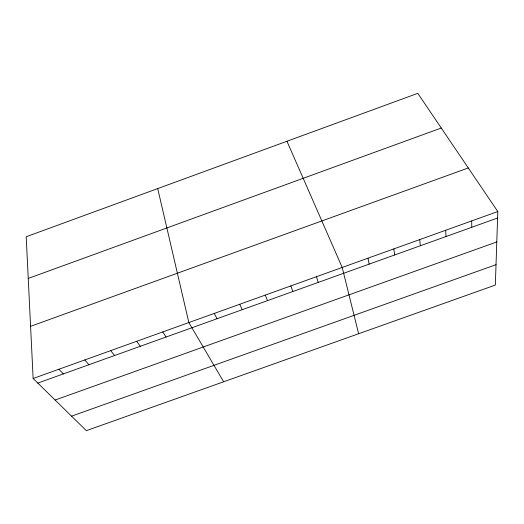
<?xml version="1.0" encoding="UTF-8"?>
<svg xmlns="http://www.w3.org/2000/svg" width="524" height="524" viewBox="0 0 524 524"><rect width="100%" height="100%" fill="white"/><g stroke="black" fill="none" stroke-linecap="round" stroke-linejoin="round"><path stroke-width="0.79" d="M497.8 211.545L495.344 285.076L86.342 430.656L33.136 378.505L26.2 236.743L417.785 93.344L497.8 211.545L33.136 378.505M28.244 278.434L441.26 128.026M30.589 326.334L468.292 167.955M37.813 383.083L497.584 218.017M55.105 400.035L496.785 241.95M71.559 416.161L496.025 264.679M58.93 369.237L63.339 373.92M84.79 359.949L88.929 364.737M110.708 350.635L114.579 355.527M136.692 341.294L140.294 346.292M162.735 331.934L166.069 337.037M223.643 381.786L188.85 322.555L157.717 188.581M214.251 313.424L217.047 318.736M239.723 304.274L242.245 309.691M286.956 141.257L342.205 267.45L358.626 333.742M265.249 295.104L267.509 300.619M290.84 285.908L292.824 291.527M316.489 276.692L318.206 282.416M367.979 258.188L369.151 264.129M393.819 248.907L394.716 254.952M419.717 239.599L420.34 245.749M445.682 230.272L446.022 236.527M471.711 220.918L471.777 227.285"/></g></svg>
